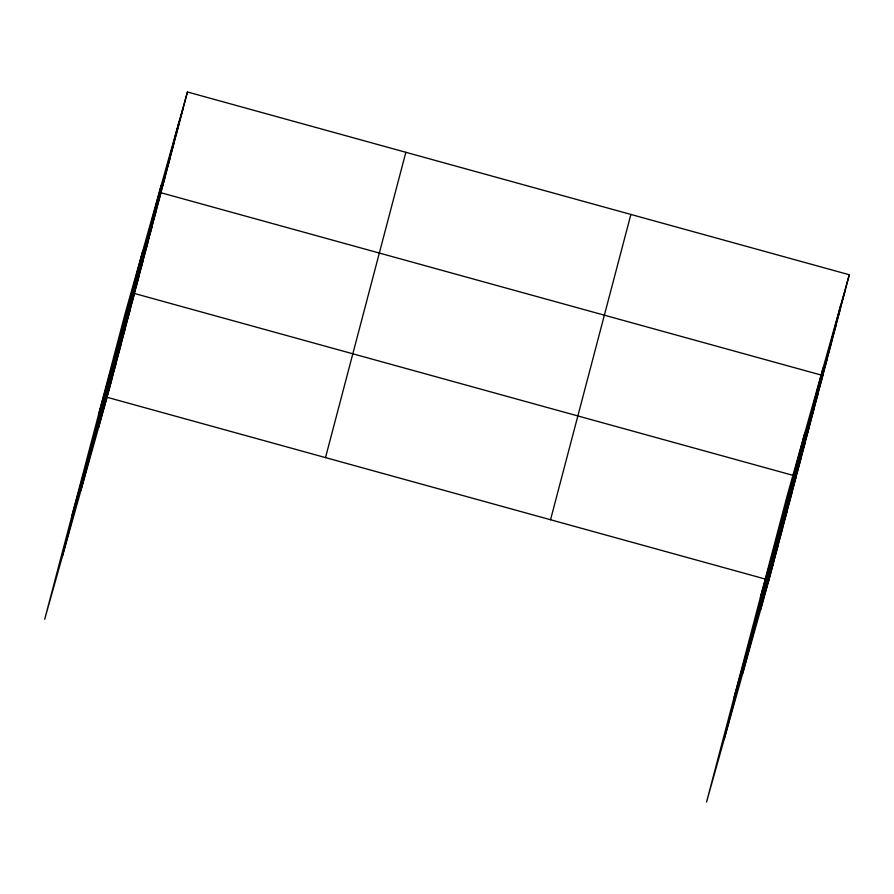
<?xml version="1.0" encoding="UTF-8"?>
<svg xmlns="http://www.w3.org/2000/svg" width="894" height="894" viewBox="0 0 894 894"><rect width="100%" height="100%" fill="white"/><g stroke="black" fill="none" stroke-linecap="round" stroke-linejoin="round"><path stroke-width="1.34" d="M62.513 555.867L142.872 250.555M80.873 490.56L161.222 185.259M98.686 427.187L179.046 121.886M187.449 91.981L125.059 313.939L44.7 619.24L107.09 397.282L187.449 91.981L849.3 274.76L768.941 580.061L706.551 802.019L786.91 496.718L849.3 274.76M325.505 457.605L405.854 152.293M550.536 519.749L630.885 214.437M724.375 738.645L804.723 433.333M742.724 673.338L823.083 368.037M760.537 609.965L840.896 304.664M174.621 138.671L183.024 108.777M170.206 155.467L178.61 125.562M165.781 172.263L174.185 142.358M161.367 189.047L169.771 159.143M156.942 205.843L165.345 175.939M98.541 414.693L160.931 192.735L822.782 375.502L760.392 597.471M148.102 239.424L156.506 209.52M143.688 256.22L152.092 226.316M139.263 273.005L147.666 243.101M134.849 289.801L143.252 259.897M130.423 306.586L138.827 276.693M72.023 515.436L134.413 293.478L796.263 476.256L733.873 698.214M121.45 340.681L129.853 310.777M116.902 357.98L125.305 328.087M112.342 375.29L120.746 345.386M107.794 392.589L116.198 362.685M103.235 409.888L111.638 379.984M836.471 321.449L844.886 291.545M832.057 338.245L840.461 308.341M827.632 355.041L836.046 325.137M823.218 371.826L831.621 341.921M818.792 388.622L827.207 358.717M809.953 422.203L818.368 392.298M805.539 438.999L813.942 409.094M801.113 455.784L809.528 425.879M796.699 472.58L805.103 442.675M792.274 489.364L800.689 459.471M783.312 523.459L791.715 493.555M778.752 540.758L787.156 510.854M774.204 558.057L782.608 528.164M769.645 575.367L778.048 545.463M765.096 592.666L773.5 562.762M107.09 397.282L768.941 580.061"/></g></svg>
